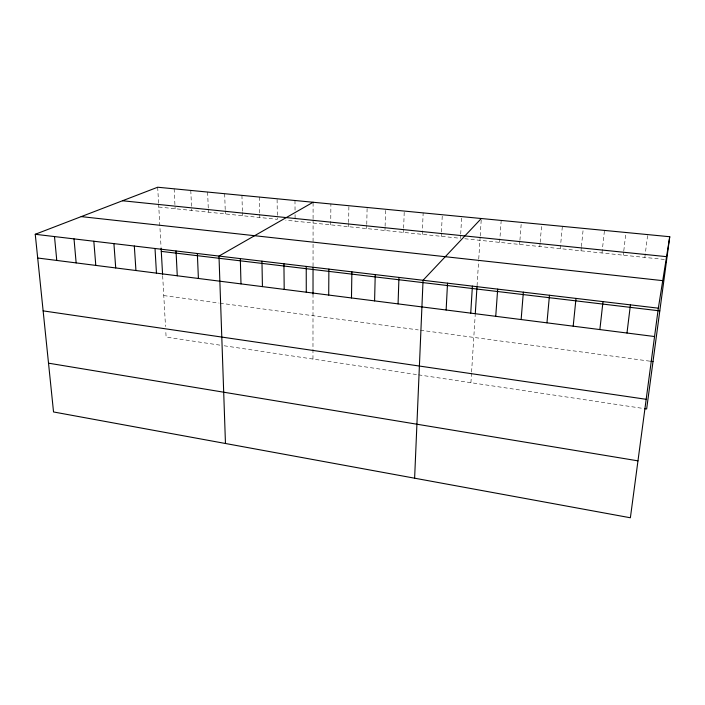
<?xml version="1.0" encoding="UTF-8"?>
<svg xmlns="http://www.w3.org/2000/svg" width="705" height="705" viewBox="0 0 705 705"><rect width="100%" height="100%" fill="white"/><g stroke="black" fill="none" stroke-linecap="round" stroke-linejoin="round"><path stroke-width="0.53" stroke-dasharray="3.52 2.64" d="M312.967 359.056L313.02 293.888M313.046 266.208L313.082 219.749M313.082 218.656L313.09 202.247M330.733 224.86L330.892 203.974M348.605 226.71L348.649 223.555M348.658 222.507L348.896 205.71M366.679 228.587L366.75 225.415M366.767 224.357L367.12 207.473M384.983 230.482L385.071 227.301M385.106 226.235L385.573 209.253M403.507 232.403L403.621 229.204M403.657 228.138L404.247 211.059M422.26 234.342L423.159 212.892M441.251 236.316L441.4 233.082M441.453 231.998L442.299 214.743M460.647 235.056L460.471 238.308L285.701 220.189M460.709 233.972L461.616 217.695M470.922 382.683L471.53 373.095M471.592 372.029L475.205 315.038M477.047 285.833L478.686 260.013M478.748 258.929L480.131 237.056M480.202 235.963L481.303 218.515M499.634 242.37L501.185 220.436M519.585 244.432L519.832 241.286M519.92 240.238L521.312 222.375M539.792 246.53L540.065 243.366M540.162 242.308L541.704 224.349M560.264 248.654L562.352 226.349M580.999 250.804L581.325 247.596M581.431 246.53L583.273 228.367M602 252.98L604.467 230.42M623.273 255.184L623.652 251.941M623.784 250.865L625.943 232.491M644.828 257.422L647.701 234.598M158.792 207.032L277.347 219.325L277.091 198.766M464.789 238.757L664.489 259.458M163.772 295.58L218.982 303.027M220.013 303.168L418.285 329.922M420.436 330.213L649.869 361.171M219.863 345.133L166.107 337.096L165.754 330.777M224.164 345.776L416.435 374.531M418.541 374.849L643.418 408.477M157.682 187.23L158.563 202.864M158.616 203.904L161.057 247.199M162.661 275.752L165.516 326.565M174.144 188.817L175.14 208.724M190.791 190.429L191.681 210.442M207.64 192.06L208.248 207.94M208.283 208.997L208.407 212.17M224.692 193.708L225.203 209.676M225.239 210.733L225.336 213.932M241.947 195.373L242.361 211.421M242.388 212.496L242.467 215.704M259.414 197.065L259.722 213.201M259.74 214.276L259.801 217.501M294.981 200.502L295.043 210.284M295.069 214.637L295.104 221.159"/><path stroke-width="1.06" d="M313.02 293.888L313.038 267.301M328.706 295.051L328.882 269.107M351.478 297.951L351.883 271.83M374.593 300.894L375.236 274.598M398.069 303.881L398.959 277.418M414.619 478.193L423.053 280.273L481.303 218.515M446.133 310.006L447.525 283.172M470.737 313.135L472.403 286.124M475.267 313.963L476.977 286.9M495.738 316.316L497.677 289.12M521.136 319.55L523.357 292.17M546.957 322.837L549.468 295.263M573.191 326.177L576.011 298.409M599.867 329.57L602.995 301.608M626.983 333.024L630.429 304.86M669.75 236.73L658.338 308.173L630.376 517.77L53.536 411.958L35.25 234.289L157.682 187.23L669.75 236.73L646.652 408.962L644.493 408.644M313.09 202.247L218.991 256.074L225.468 443.498M122.494 200.758L666.569 256.664M81.225 216.611L662.735 280.652M35.25 234.289L658.338 308.173M161.286 251.385L659.809 310.879M37.691 258.012L654.557 336.532M650.909 361.312L653.006 361.594M43.128 310.87L646.177 399.303M48.513 363.172L637.972 460.85M54.497 236.572L56.779 260.445M74.016 238.88L76.149 262.903M93.827 241.233L95.792 265.406M113.919 243.613L115.717 267.944M134.32 246.036L135.942 270.517M155.012 248.486L156.457 273.126M161.11 248.248L162.599 274.694M176.021 250.98L177.272 275.778M197.338 253.509L198.405 278.466M240.317 258.603L240.987 283.886M261.96 261.167L262.427 286.618M283.93 263.776L284.194 289.385M306.234 266.419L306.278 292.196"/></g></svg>
